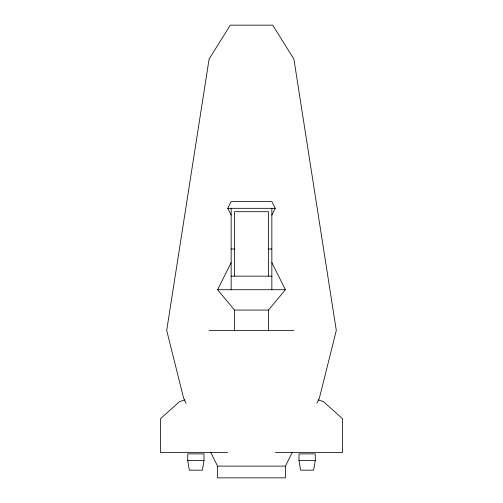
<?xml version="1.0" encoding="UTF-8"?>
<svg xmlns="http://www.w3.org/2000/svg" width="503" height="503" viewBox="0 0 503 503"><rect width="100%" height="100%" fill="white"/><g stroke="black" fill="none" stroke-linecap="round" stroke-linejoin="round"><path stroke-width="0.75" d="M204.011 460.408L202.382 470.179L189.354 470.179L187.726 460.408L187.726 453.895L204.011 453.895L204.011 460.408L187.726 460.408M315.274 460.408L313.646 470.179L300.618 470.179L298.989 460.408L298.989 453.895L315.274 453.895L315.274 460.408L298.989 460.408M231.147 215.102L227.758 208.317L231.147 201.533L271.853 201.533L275.242 208.317L271.853 215.102M234.543 330.427L234.543 310.074L217.579 289.722L231.147 262.591M292.413 452.122L285.421 466.105L217.579 466.105L210.587 452.122M316.89 403.161L319.342 398.269L336.3 330.427L293.903 59.071L272.701 25.15L230.299 25.15L209.097 59.071L166.7 330.427L183.658 398.269L186.11 403.161M268.457 330.427L268.457 310.074L285.421 289.722L271.853 262.591M184.727 399.86L179.546 401.658L160.551 418.622L160.551 452.543L227.62 452.543M227.758 208.317L275.242 208.317M231.147 249.023L234.543 249.023M268.457 249.023L271.853 249.023M231.147 276.16L271.853 276.16M217.579 289.722L285.421 289.722M234.543 310.074L268.457 310.074M209.097 330.427L293.903 330.427M275.38 452.543L342.449 452.543L342.449 418.622L323.454 401.658L318.273 399.86M285.421 466.287L285.421 477.85L217.579 477.85L217.579 466.287M271.853 208.317L271.853 289.722M268.457 276.16L268.457 211.706L234.543 211.706L234.543 276.16M231.147 208.317L231.147 289.722"/></g></svg>
